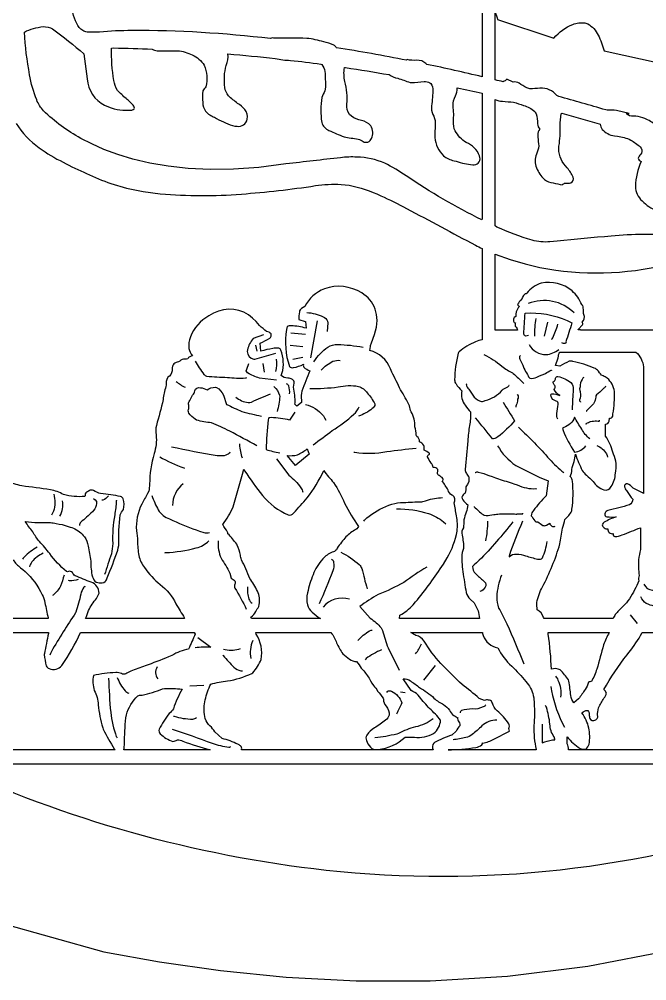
# Model space of a CAD drawing. Extents: x 0.5 to 38.1, y 1.1 to 53.1.
# Drawn here: x 15.34 to 26.46, y 1.13 to 18.17 of the extents above; entities that cross this region are included whole.
import ezdxf

# ---------------------------------------------------------------- set-up
doc = ezdxf.new("R2010")
doc.units = 0
doc.linetypes.add('0', pattern=[0])
doc.layers.add('1', color=7, linetype='0')

msp = doc.modelspace()

# ---------------------------------------------------------------- linework, layer by layer
at = {"layer": '1'}
for p, q in [((20.619118, 12.822021), (20.502769, 12.170547)), ((24.702492, 12.798767), (24.644318, 12.554459)), ((20.15377, 12.61261), (20.409714, 12.589355)), ((19.525558, 12.391586), (19.548813, 12.286896)), ((20.14212, 12.391571), (20.363174, 12.368317)), ((20.188667, 12.147278), (20.363174, 12.18219)), ((19.653511, 12.065857), (19.676788, 11.914612)), ((26.16832, 7.616013), (26.290474, 7.458939)), ((22.713165, 6.714401), (22.503746, 6.458481)), ((18.362183, 6.353775), (18.606499, 6.365387)), ((22.096558, 6.249069), (22.178009, 6.237427))]:
    msp.add_line(p, q, dxfattribs=at)
for points in [[(23.546387, 18.646118), (23.546385, 17.149538, 0.006045), (22.562767, 17.370438), (22.547096, 17.382627, 0.211543), (22.383499, 17.442261, -0.069748), (22.21608, 17.454117), (22.204657, 17.442688, 0.009766), (20.959976, 17.664841), (20.954445, 17.667816, 0.134204), (20.915405, 17.710953, 0.045617), (20.734436, 17.768295, 0.05137), (20.433609, 17.830658, 0.003913), (19.872118, 17.832367, 0.201459), (19.791664, 17.82634, 0.030292), (17.331388, 17.96953, 0.018765), (16.759972, 17.943481), (16.538712, 17.943497, -0.146328), (16.463589, 17.971657, -0.149394), (16.355316, 18.095993, -0.102092), (16.258347, 18.487305)], [(26.626965, 16.301161, 0.02351), (26.426714, 16.412117), (26.395298, 16.42408, 0.104333), (26.226952, 16.449627), (26.191727, 16.452738), (26.156708, 16.457642, 0.003576), (26.096222, 16.497589, -0.000793), (26.14856, 16.499374), (25.927666, 16.554596, 0.009634), (25.758987, 16.558014), (25.734184, 16.562424, 0.005074), (24.901201, 16.801147), (24.870499, 16.815552, 0.232575), (24.567741, 16.950516, -0.052815), (24.390854, 16.938248), (24.337166, 16.952301, -0.037127), (24.199394, 17.038057, 0.185652), (24.093422, 17.055054), (23.984451, 17.109543, -0.159944), (23.913635, 17.061569, -0.008895), (23.775917, 17.093948), (23.773071, 17.102432), (23.773071, 18.292358, -0.016517), (23.817818, 18.165283), (24.814445, 17.833069), (24.817688, 17.83374, -0.119499), (25.150223, 18.078461, -0.132718), (25.366203, 18.104645), (25.416496, 18.087021, -0.161392), (25.598783, 17.889076, -0.061492), (25.706062, 17.610016), (26.702255, 17.388626)], [(26.98243, 14.332306, 0.04537), (25.829741, 14.324442, 0.008458), (24.875982, 14.234956), (24.746025, 14.224762, -0.092514), (24.429596, 14.255188, -0.040833), (23.806763, 14.487381), (23.773071, 14.510162), (23.773071, 16.746628, 0.109577), (23.905546, 16.717974, 0.001116), (24.101683, 16.698061, -0.039351), (24.278168, 16.640442, -0.1288), (24.476662, 16.532455), (24.491379, 16.512848), (24.502457, 16.492081, -0.083828), (24.524975, 16.316359, 0.180703), (24.568039, 16.222549, 0.222951), (24.531313, 16.11903, 0.049505), (24.545208, 15.960608, -0.132798), (24.520203, 15.815659), (24.506592, 15.778458, 0.215049), (24.509624, 15.533381, 0.101855), (24.646975, 15.332128, 0.145356), (24.804623, 15.270056, -0.012929), (24.964539, 15.232086, -0.158068), (25.020767, 15.266708, 0.022111), (25.115829, 15.268387, 0.403644), (25.157539, 15.371475, 0.084572), (25.051407, 15.533722), (25.02179, 15.570038, -0.220005), (24.906181, 15.922882, 0.047602), (24.926382, 16.281986, -0.039814), (24.943695, 16.491196), (24.955826, 16.505613, -0.005267), (25.619102, 16.316877), (25.635147, 16.307602, 0.072629), (25.670502, 16.218216, 0.179433), (25.889542, 16.104691), (25.943443, 16.096802, -0.092589), (26.179489, 16.02829, -0.030083), (26.348133, 15.908551, -0.291121), (26.369621, 15.798035, 0.046227), (26.314575, 15.720139), (26.312317, 15.709183, 0.254192), (26.362358, 15.649155, 0.092859), (26.260597, 15.209115, 0.201165), (26.380033, 14.948924, 0.105704), (26.641327, 14.77507)], [(15.279469, 16.324387, 0.100912), (15.692595, 15.891807, 0.04336), (16.115896, 15.635556, 0.031443), (16.959229, 15.256943), (17.237877, 15.177292), (17.531914, 15.118332), (17.837158, 15.077911, 0.042584), (19.274792, 15.071506, 0.019602), (20.586288, 15.220107, -0.051982), (21.043266, 15.243546), (21.183792, 15.226898, -0.06652), (21.746983, 15.041462, -0.016338), (22.20475, 14.816879, 0.001121), (23.426544, 14.164474, -0.008885), (23.546387, 14.104156), (23.546387, 12.486603, 0.072992), (23.428202, 12.453226, 0.091071), (23.136711, 12.275055), (23.125069, 12.260895), (23.118439, 12.248703, 0.055704), (23.05584, 11.777786, 0.169414), (23.080629, 11.705605, 0.07919), (23.185921, 11.586426, 0.224737), (23.244066, 11.327335, 0.033597), (23.336777, 11.209961, -0.058414), (23.319128, 10.970296, 0.025162), (23.290245, 10.696884, -0.007006), (23.244553, 10.191635, 0.183752), (23.264303, 10.121357, 0.021418), (23.306427, 10.059097, -0.112604), (23.298172, 9.946518, 0.045337), (23.257294, 9.881973, -0.01726), (23.245445, 9.771469, 0.216643), (23.184868, 9.698105, 0.20458), (23.202806, 9.652127, 0.085072), (23.288902, 9.561798, -0.103164), (23.258797, 9.43434, 0.034862), (23.22113, 9.297729, -0.04069), (23.211395, 9.155884, 0.205272), (23.187294, 9.027527, -0.056363), (23.214813, 8.786917, -0.07297), (23.188011, 8.719421, 0.059861), (23.204102, 8.37866, 0.019455), (23.261784, 8.009549, 0.13828), (23.330841, 7.889053), (23.402367, 7.8255, -0.030354), (23.471106, 7.685833, -0.068841), (23.494766, 7.549744), (22.090057, 7.549744), (22.076363, 7.550278), (22.084389, 7.606323, 0.095386), (22.319534, 7.791809), (22.364372, 7.841904, 0.024383), (22.858391, 8.513718), (22.924332, 8.624573, 0.089194), (23.098883, 9.098119, 0.087967), (23.087629, 9.367547, -0.004123), (23.050575, 9.598982), (23.054779, 9.616165, 0.414698), (23.005245, 9.73736, -0.183983), (22.938665, 9.823318, 0.054954), (22.832077, 9.987701, 0.084832), (22.84687, 9.988373, 0.457924), (22.814171, 10.061632, -0.051718), (22.756111, 10.103271, -0.232137), (22.754768, 10.133574, 0.023125), (22.758087, 10.191864, 0.2706), (22.678253, 10.227722, 0.113113), (22.640743, 10.304891, -0.036378), (22.575609, 10.412448, -0.362177), (22.603058, 10.455353, 0.571639), (22.606857, 10.477676, 0.084128), (22.515388, 10.530212, 0.09625), (22.509262, 10.615662, 0.154713), (22.434242, 10.68132, 0.247057), (22.387012, 10.772343, -0.15154), (22.376343, 10.796829, 0.016556), (22.352997, 10.947067, 0.144969), (22.283363, 11.211871, -0.069734), (22.255424, 11.316223, 0.038041), (22.097214, 11.599457, 0.023365), (21.940056, 11.915039), (21.916908, 11.97261, 0.247526), (21.549919, 12.299332), (21.561424, 12.368317), (21.561417, 12.388077), (21.580986, 12.433517), (21.637047, 12.579407), (21.669426, 12.711716), (21.680557, 12.830948), (21.672829, 12.937637), (21.648682, 13.032288, 0.176343), (21.407845, 13.318448, 0.232082), (20.747408, 13.39192, 0.182474), (20.398048, 13.077927), (20.341675, 13.044113, 0.224843), (20.304571, 12.981147, 0.08086), (20.293381, 12.845276), (20.408707, 12.810684), (20.409706, 12.810272), (20.42128, 12.69458, 0.057825), (20.158485, 12.738159, 0.12855), (20.088943, 12.721588), (20.075203, 12.672363, 0.118625), (20.125305, 12.016251, 0.272717), (20.201416, 11.996231, 0.071463), (20.374802, 12.054214, 0.173142), (20.382912, 12.001755, 0.089129), (20.49054, 11.93811, 0.020714), (20.347876, 11.580869, 0.12271), (20.340256, 11.4208), (20.340631, 11.39975), (20.339081, 11.378754), (20.258469, 11.309631), (20.229248, 11.338867), (20.224564, 11.348282), (20.228134, 11.368866, 0.058654), (20.20031, 11.647034), (20.21093, 11.721542, 0.383102), (20.178963, 11.785978, 0.152505), (20.09824, 11.806553, -0.150944), (19.979378, 11.856339), (19.994675, 11.89093, 0.163782), (19.974609, 12.307266, 0.28231), (19.937141, 12.338984, 0.108669), (19.832361, 12.333937, 0.031294), (19.618607, 12.287201), (19.607018, 12.426086, 0.024254), (19.778162, 12.516508, 0.321258), (19.801598, 12.592957, 0.175184), (19.723312, 12.63588, -0.026618), (19.597084, 12.741928), (19.536049, 12.813904), (19.4748, 12.87326, 0.316668), (18.782429, 12.958877), (18.739609, 12.937205), (18.697842, 12.913568, 0.175459), (18.370211, 12.540295, 0.101533), (18.341377, 12.335892, 0.085119), (18.408653, 12.205521, 0.180975), (18.322775, 12.153273, -0.264516), (18.276859, 12.146816, 0.243804), (18.183586, 12.109859, -0.126128), (18.137449, 12.091468, 0.161953), (18.064796, 12.046158, 0.106848), (18.045883, 11.935897, -0.229455), (17.973213, 11.82341), (17.967346, 11.817139, 0.184256), (17.94339, 11.681931), (17.93692, 11.6595, 0.075875), (17.887894, 11.427567, -0.017577), (17.76779, 10.970987, 0.08973), (17.764273, 10.801353, -0.105652), (17.725922, 10.470749, 0.066652), (17.648134, 9.929952, -0.032498), (17.632576, 9.803543), (17.610271, 9.764935, -0.004061), (17.508011, 9.577068, 0.139831), (17.415098, 9.104169, -0.067678), (17.431362, 8.92387, 0.033561), (17.455368, 8.665741, 0.105552), (17.557077, 8.451758, 0.080432), (17.836782, 8.152547, -0.104172), (18.114574, 7.810952, 0.010848), (18.26899, 7.556534), (18.261848, 7.549855, -0.000048), (16.512249, 7.54984, 0.045558), (16.563271, 7.692841, -0.032612), (16.705236, 7.905569, 0.044738), (16.75177, 7.997055, 0.306816), (16.612518, 8.194321, -0.03156), (16.32723, 8.307838, -0.132936), (16.279163, 8.363228, 0.346393), (16.209801, 8.382538), (16.192581, 8.376251), (16.176758, 8.384277, -0.068367), (15.878091, 8.698998, 0.018178), (15.695473, 8.912491, -0.043956), (15.576996, 9.085876, -0.030177), (15.443062, 9.266769, 0.034253), (15.891036, 9.249504, -0.072561), (15.989395, 9.229828, -0.077144), (16.202003, 9.180832), (16.239273, 9.168243), (16.267879, 9.159923), (16.295752, 9.149397, -0.125705), (16.492973, 8.996331, -0.115871), (16.557423, 8.832931, -0.025333), (16.605225, 8.564148, 0.064914), (16.63401, 8.288773), (16.644516, 8.260956, 0.277509), (16.730873, 8.186696), (16.751488, 8.182783, 0.218432), (16.85891, 8.203324, 0.172257), (16.89415, 8.269318, 0.021875), (17.081619, 8.758835), (17.093178, 8.803345), (17.099792, 8.840682, -0.026574), (17.125099, 9.385284, -0.060965), (17.184792, 9.480011, 0.142843), (17.179668, 9.670631, 0.18617), (17.134529, 9.709397, 0.042664), (16.779755, 9.761581, -0.056705), (16.652748, 9.816598, 0.114054), (16.59314, 9.82312, -0.032028), (16.528799, 9.787819, 0.318311), (16.507828, 9.720627), (16.498703, 9.711014, -0.080292), (16.122162, 9.745453, 0.074736), (15.888687, 9.832001, 0.004535), (15.382659, 9.897583, -0.020873), (15.109269, 9.977031, 0.050255)], [(28.430183, 12.660843), (25.287071, 12.660843), (25.287071, 12.667877), (25.243629, 12.667877), (25.243553, 12.668015), (25.321945, 12.755112, 0.431303), (25.314743, 12.800247, 0.329453), (25.34816, 12.936249, -0.097339), (25.339481, 13.001, 0.035694), (25.330711, 13.095398, -0.296592), (25.311592, 13.111862, 0.105031), (25.138622, 13.355574, 0.230343), (24.592224, 13.492325, 0.140098), (24.334846, 13.313187), (24.322922, 13.303787, 0.285949), (24.279415, 13.271798, 0.052975), (24.23909, 13.198837, 0.068435), (24.172796, 13.11446, 0.484043), (24.20076, 13.08728, -0.28465), (24.183186, 13.053626, 0.19814), (24.144089, 12.903488), (24.109169, 12.886002, 0.080541), (24.097277, 12.815933, 0.184906), (24.111923, 12.797853), (24.135345, 12.790039, 0.106934), (24.128481, 12.728473, 0.264112), (24.153259, 12.710098), (24.169662, 12.660858), (23.774048, 12.660843), (23.773071, 12.66478), (23.773071, 14.008972), (24.042717, 13.910721), (24.307961, 13.832047), (24.56752, 13.77124, 0.107604), (26.819426, 13.822007, -0.148089)], [(20.432968, 12.973267, -0.085391), (20.726341, 12.896057, -0.170257), (20.801247, 12.819992), (20.805229, 12.787125), (20.793625, 12.635895)], [(24.365112, 12.566101, -0.120892), (24.314314, 12.553696, -0.306476), (24.284866, 12.585999, -0.021378), (24.306953, 12.961624, -0.121311), (25.051559, 12.829971), (25.132919, 12.787125, -0.008876), (25.028229, 12.449753, -0.754508), (25.013639, 12.424902, -0.140714), (24.955528, 12.432312)], [(24.772285, 12.493378), (24.783737, 12.506027), (24.796051, 12.525528, 0.035917), (24.888618, 12.763855)], [(19.665146, 12.577713), (19.481201, 12.508743, 0.110456), (19.382996, 12.312958), (19.379951, 12.282837, 0.406148), (19.498028, 12.147197), (19.513794, 12.147264), (19.886208, 12.251999)], [(20.560928, 12.100754, -0.094725), (20.810177, 12.358105, -0.14099), (20.982933, 12.404617, -0.044411), (21.433456, 12.356689)], [(24.379654, 12.406128, 0.280321), (24.677818, 12.225769, 0.143484), (24.903175, 12.318878)], [(18.455269, 12.112396, 0.043434), (18.611328, 11.875793, 0.147269), (18.657516, 11.843948, 0.00959), (19.026649, 11.822372, 0.049385), (19.347519, 11.813461), (19.362465, 11.816986), (19.374313, 11.821548)], [(20.688911, 11.949509, -0.094195), (20.898968, 12.108583, -0.126716), (21.026291, 12.124008)], [(23.57634, 12.227234, -0.063185), (23.892883, 12.019756, 0.056184), (24.08416, 11.90213), (24.096207, 11.893585, -0.01875), (24.281403, 11.715866)], [(24.222603, 12.205444), (24.216782, 12.204056, 0.340688), (24.213791, 12.147141, -0.05236), (24.275337, 12.00238), (24.285381, 11.983827, 0.036206), (24.345676, 11.873993), (24.361179, 11.846992, 0.204153), (24.390892, 11.80751, 0.186131), (24.510828, 11.82866, -0.007232), (24.665253, 11.891739, -0.013174), (24.767195, 11.952358, -0.4497), (24.772285, 11.943695)], [(19.897812, 11.774994), (19.596123, 11.809799, -0.080724), (19.385666, 11.901138), (19.368835, 11.91893), (19.361366, 11.93721, -0.048987), (19.40921, 12.065857)], [(24.885719, 11.079895, -0.157105), (24.869259, 11.181818, -0.039859), (24.892876, 11.344208, 0.395587), (24.856949, 11.401932), (24.823334, 11.415833, -0.277767), (24.761869, 11.510831, -0.265192), (24.781235, 11.532654, -0.103056), (24.920578, 11.498749, -0.117617), (24.820503, 11.606962, -0.408772), (24.839821, 11.637497, 0.214284), (24.821316, 11.687582, -0.083891), (24.801765, 11.736725), (24.804855, 11.744125, 0.299592), (24.846123, 11.808249, -0.35335), (24.887695, 11.837799, -0.110041), (25.116554, 11.730495, -0.228643), (25.157608, 11.608002, -0.005823), (25.137398, 11.26207), (25.138756, 11.245667)], [(25.348145, 11.821548, 0.255133), (25.31765, 11.784607, 0.194865), (25.279785, 11.655557, -0.107458), (25.268898, 11.620468), (25.269188, 11.614319, -0.154243), (25.279167, 11.560898, -0.208711), (25.268829, 11.422839, 0.339707), (25.284859, 11.391083), (25.287071, 11.385284)], [(19.548815, 10.611663, 0.004227), (19.067524, 10.869464, 0.013402), (18.746124, 11.018814, -0.071271), (18.481438, 11.066833), (18.456131, 11.079712, -0.089299), (18.344109, 11.189735, -0.218277), (18.342272, 11.273277, 0.141729), (18.337168, 11.349634, -0.185714), (18.361637, 11.410699, 0.007226), (18.410309, 11.507538, 0.175653), (18.447519, 11.582635, -0.387215), (18.549261, 11.639156, -0.103489), (18.665886, 11.601318, -0.159895), (18.814384, 11.648773), (18.834763, 11.643661, -0.152272), (18.955383, 11.507706), (19.013702, 11.344559, 0.020429), (19.283875, 11.219772, 0.018397), (19.630249, 11.135162)], [(19.851295, 11.658676, -0.136401), (19.95356, 11.506592), (19.956001, 11.484177, -0.042129), (19.909454, 11.216599)], [(20.130508, 11.530701, 0.089604), (20.114817, 11.673787, 0.241799), (20.072319, 11.7052)], [(20.491135, 11.623764, 0.030395), (20.989067, 11.652145, -0.109222), (21.350399, 11.662643, -0.178039), (21.506519, 11.548207, -0.042262), (21.643768, 11.351379, -0.222729), (21.595123, 11.26825, -0.086405), (21.352028, 11.135162)], [(23.274918, 11.700104), (23.261513, 11.695969, 0.121875), (23.307957, 11.613185, -0.009311), (23.401398, 11.473547, 0.149068), (23.533125, 11.396538, 0.169575), (23.599731, 11.413665, 0.163376), (23.896633, 11.594923, -0.1387), (23.985983, 11.648256, 0.135388), (24.024582, 11.680817), (24.01545, 11.679825)], [(25.732056, 11.66449, -0.117266), (25.688332, 11.620667, -0.059749), (25.569145, 11.512939, 0.21151), (25.558849, 11.470191, -0.203637), (25.465778, 11.30027, 0.038635), (25.395531, 11.229538), (25.392967, 11.22142), (25.400497, 11.219498)], [(19.176544, 11.472534, 0.146536), (19.393967, 11.376984), (19.423714, 11.378571), (19.453041, 11.385436, -0.005959), (19.793121, 11.530701)], [(24.164284, 11.517624), (24.168787, 11.510811, -0.422637), (24.170097, 11.436523), (24.167885, 11.427002, -0.146431), (24.147234, 11.329559, 0.104121), (24.144005, 11.294617)], [(20.409714, 11.344574, -0.167903), (20.728119, 11.140823), (20.750946, 11.104935), (20.770332, 11.065369)], [(20.545792, 10.62851, 0.005914), (20.8862, 10.878845, 0.046995), (21.268867, 11.168152, 0.102723), (21.363648, 11.298035)], [(23.915733, 11.384338, 0.006945), (24.120117, 11.054794, -0.044934), (23.824121, 10.765804, -0.089637), (23.745811, 10.73111), (23.729355, 10.735749, -0.006716), (23.428619, 11.10608)], [(20.223564, 11.204956), (20.130608, 11.065521, 0.032504), (19.801651, 11.110016), (19.777672, 11.108353), (19.762215, 11.10379), (19.755585, 11.094299), (19.750359, 11.071121, 0.0189), (19.71183, 10.541824, 0.012402), (19.956001, 10.482224)], [(25.452858, 10.730896, -0.095867), (25.309122, 10.906366, -0.0059), (25.182426, 11.114717, -0.235773), (24.991539, 10.935165), (24.966011, 10.924026), (24.977959, 10.883728, 0.050856), (25.181831, 10.49614, 0.200542), (25.383056, 10.608734)], [(24.190605, 10.937378, -0.024985), (24.736357, 10.374122, 0.036113), (24.993317, 10.134674)], [(25.391777, 10.992647, -0.996291), (25.390091, 11.00491, -0.019106), (25.466888, 11.042694, 0.000575), (25.573326, 11.052994), (25.599518, 11.047104, 0.504717), (25.627365, 11.062454)], [(19.071831, 10.495316, -0.190142), (19.025524, 10.454494, -0.143088), (18.909874, 10.429413), (18.878456, 10.429779), (18.843323, 10.432266, -0.016059), (18.036461, 10.588379)], [(19.292892, 10.39061, -0.044956), (19.244812, 10.631744), (19.246338, 10.646545)], [(23.818344, 10.611633, 0.116186), (24.139, 10.263092, 0.026849), (24.715996, 9.986252), (24.678719, 9.723557, 0.039227), (24.451973, 9.461792, 0.128398), (24.413788, 9.370941, -0.017951), (24.475515, 9.277373, 0.247115), (24.518845, 9.262482), (24.529114, 9.261322, -0.034245), (24.618877, 9.199693, 0.256472), (24.685089, 9.205154), (24.742783, 9.237488, 0.52782), (24.840805, 9.188354)], [(25.575005, 10.617477, -0.162512), (25.748955, 10.467529), (25.760292, 10.439026), (25.766953, 10.408051)], [(17.827057, 10.413879, 0.035888), (18.254578, 10.218338), (18.269127, 10.21611)], [(21.270592, 10.495316), (21.278198, 10.496674), (21.288666, 10.496811, 0.086392), (21.851233, 10.50756, -0.015309), (22.375763, 10.565125)], [(19.897812, 10.378967), (20.118874, 10.08815, -0.067351), (20.329712, 9.867538, -0.103814), (20.363175, 9.78566)], [(23.419884, 10.137573), (23.425316, 10.136673, -0.28624), (23.475544, 10.142361, -0.054035), (23.66367, 10.085088), (23.721178, 10.063212), (23.778229, 10.040176), (23.83111, 10.024433, 0.002194), (24.108442, 9.937134), (24.167248, 9.915557, 0.12843), (24.496132, 9.850865, -0.341806), (24.501808, 9.840912)], [(15.947075, 9.751831, -0.147944), (15.944016, 9.44957), (15.928558, 9.415604), (15.908287, 9.383362)], [(16.916748, 9.722733, -0.149977), (16.817154, 9.645279), (16.800392, 9.645172)], [(17.687447, 9.727493, 0.036499), (17.801643, 9.472683, 0.171913), (18.000385, 9.312992), (18.059544, 9.28761, 0.030761), (18.53377, 9.097512), (18.607162, 9.075897, 0.178214), (18.711197, 9.076019)], [(16.654938, 9.674256, -0.41386), (16.700048, 9.548914, -0.136636), (16.633636, 9.441437, -0.006213), (16.427977, 9.254111, 0.121921), (16.402817, 9.199127)], [(17.062202, 9.645172), (17.05899, 9.639542), (17.056808, 9.633759, -0.039122), (17.028553, 9.385284, 0.048381), (16.993013, 8.878203, -0.044716), (16.971069, 8.694061, 0.006048), (16.848877, 8.326401)], [(21.445099, 9.273773, -0.101179), (21.501768, 9.331585), (21.540283, 9.362996, -0.083512), (21.942301, 9.575859, -0.06186), (22.151043, 9.605489, -0.012017), (22.471746, 9.616787, 0.086344), (22.557388, 9.642746, -0.060784), (22.841118, 9.692596)], [(22.026764, 9.494827, -0.075491), (22.592653, 9.409717, -0.080787), (22.860786, 9.26355), (22.899277, 9.227249)], [(23.402443, 9.535553), (23.404716, 9.529587, 0.042475), (23.560356, 9.390106), (23.578331, 9.381683, 0.110325), (23.717037, 9.386481), (23.748274, 9.391052, 0.058346), (23.84882, 9.405252, -0.066888), (23.906586, 9.404678, -0.000713), (24.120005, 9.404465, 0.142091), (24.161339, 9.399805), (24.165894, 9.403885, 0.005584), (24.264847, 9.406631), (24.266235, 9.413391)], [(24.085899, 9.262146, -0.028444), (23.492043, 8.580002), (23.445328, 8.537323), (23.40239, 8.501816), (23.375282, 8.47229, 0.199229), (23.42347, 8.343994, 0.021214), (23.569092, 8.216644, -0.270619), (23.610565, 8.128586, -0.12808), (23.53908, 8.037351, -0.122947), (23.504234, 8.029007)], [(24.260406, 9.273772, 0.02237), (24.021767, 8.655823), (24.020721, 8.643646), (24.025017, 8.64299, -0.236595), (24.154072, 8.689493, -0.087666), (24.313568, 8.659241, 0.008252), (24.526199, 8.60035, 0.111953), (24.598579, 8.608124), (24.613991, 8.621307, 0.053206), (24.699425, 8.915192)], [(17.920113, 8.715378), (17.928642, 8.716995, 0.052811), (18.474838, 8.798813, 0.131291), (18.69957, 8.924789)], [(18.862442, 8.924789, 0.114533), (18.915047, 8.615982, -0.032352), (19.071892, 8.354462), (19.094963, 8.262253, -0.105027), (19.158337, 8.214684, -0.250528), (19.15794, 8.158646, 0.164357), (19.16082, 8.089417, -0.024786), (19.362686, 7.714905)], [(15.656174, 8.811264, 0.067937), (15.427071, 8.643555), (15.40831, 8.620575), (15.394371, 8.597916)], [(15.762833, 8.704575, 0.12253), (15.560593, 8.552368, 0.107546), (15.520432, 8.462173)], [(21.037926, 8.727005, -0.054255), (21.365858, 8.505116, -0.093662), (21.410187, 8.436188, 0.009127), (21.503258, 8.075531)], [(15.229546, 8.588257, 0.083384), (15.358604, 8.449883), (15.39914, 8.415651), (15.440704, 8.382675, -0.098665), (15.740799, 7.968475, -0.122627), (15.791962, 7.829514, 0.002039), (15.847939, 7.558167), (15.846611, 7.549744), (13.976936, 7.549744)], [(20.875046, 8.599029, -0.261969), (20.911173, 8.541714, -0.142904), (20.897087, 8.393616, -0.015698), (20.654015, 7.807953)], [(22.56192, 8.459427, 0.024195), (22.153198, 8.189468, -0.030484), (21.702629, 7.972885, 0.046997), (21.376175, 7.760437), (21.560547, 7.553009, -0.074485), (21.752411, 7.381134), (21.766968, 7.358185), (21.777641, 7.335372, 0.027586), (21.875603, 7.028381), (22.073296, 6.632965)], [(16.131325, 8.316711), (16.131874, 8.31752, -0.036513), (16.066, 8.121783, -0.115603), (15.936981, 7.96228), (15.927681, 7.957947)], [(16.383438, 8.239136, -0.090419), (16.227921, 8.215591), (16.208893, 8.219757)], [(23.888145, 8.319839, 0.076086), (23.801792, 7.933102, 0.091707), (23.83651, 7.734436, -0.028829), (23.980778, 7.45159, -0.016043), (24.28064, 6.742723)], [(16.509499, 8.113098, 0.394558), (16.483025, 8.103561, 0.102679), (16.428352, 7.980331, -0.021892), (16.341988, 7.660706), (16.336777, 7.650774, 0.017896), (15.906822, 6.966248), (15.889084, 6.928711), (15.879204, 6.901001)], [(19.385963, 8.110413, 0.128559), (19.408722, 7.892288, 0.130984), (19.467392, 7.819595)], [(26.412628, 8.156967, 0.289235), (26.562164, 8.053436, -0.025162), (27.060196, 8.03096, -0.129861), (27.18071, 7.99382), (27.186813, 7.980377), (27.180435, 7.965027, -0.074347), (27.114258, 7.9133, -0.040834), (26.744171, 7.7556, -0.130523), (26.454618, 7.817499, -0.154176), (26.360275, 7.930115)], [(21.340385, 7.156479, -0.089975), (21.549263, 7.33075), (21.573715, 7.339493), (21.596329, 7.342621)], [(14.040115, 7.299744), (15.857643, 7.299744), (15.855964, 7.285645, 0.006461), (15.781776, 6.926422), (15.781021, 6.91095, 0.045693), (15.816088, 6.707325, 0.239921), (15.868233, 6.665131, 0.363728), (16.091782, 6.717377, 0.041131), (16.42469, 7.299728), (18.428612, 7.299744), (18.437996, 7.298462), (18.455246, 7.272842, -0.002879), (18.340103, 7.007889, 0.093144), (18.043159, 6.893066), (17.981499, 6.868162, -0.016419), (17.570444, 6.711761, 0.007434), (17.312683, 6.616287, 0.038656), (17.224438, 6.566619, -0.23135), (17.150385, 6.572503, 0.104223), (17.046898, 6.591003, 0.045514), (16.652054, 6.539886, 0.129621), (16.667801, 6.275726, -0.126042), (16.737574, 6.019059, 0.046136), (16.816681, 5.611542), (16.826195, 5.586746, 0.027057), (17.021904, 5.238312), (17.035591, 5.221848), (17.004471, 5.221344), (14.141129, 5.221344)], [(18.501793, 7.214645), (18.734474, 7.040161, 0.054796), (18.455269, 7.028503)], [(28.898849, 5.221359), (25.123344, 5.221344), (25.073814, 5.223404, 0.134249), (25.051498, 5.330032), (25.051498, 5.452164, 0.085132), (25.281591, 5.246902, 0.159791), (25.381294, 5.233429, 0.203943), (25.438644, 5.323685, 0.105277), (25.432684, 5.608369, 0.118921), (25.313301, 5.874695, -0.188797), (25.411674, 5.920929), (25.416832, 5.918365, -0.204596), (25.442438, 5.829148, 0.100415), (25.462486, 5.756836, 0.376344), (25.584835, 5.774237, 0.201634), (25.590382, 5.829408, -0.081024), (25.60656, 5.964447), (25.631336, 6.010903, -0.030214), (25.730457, 6.176446, 0.091024), (25.747375, 6.226273, 0.098854), (25.70314, 6.289597, -0.043858), (26.114616, 6.904694, 0.030278), (26.353085, 7.24674), (26.382896, 7.299744), (27.916161, 7.299744)], [(18.955498, 7.005249, 0.124305), (19.230011, 7.005263), (19.25798, 7.016891)], [(21.759201, 6.993607, 0.063781), (21.486969, 6.838058), (21.468346, 6.819107)], [(18.943878, 6.900543), (18.953934, 6.891541, 0.030139), (19.141792, 6.686073, 0.111328), (19.266479, 6.622177), (19.292892, 6.621353)], [(16.91964, 6.493363, 0.014673), (16.957806, 5.884386, 0.051441), (17.057716, 5.455109), (17.064392, 5.443054), (17.070854, 5.434723)], [(17.070854, 6.505005, 0.079829), (17.213989, 6.26799, 0.128904), (17.280273, 6.225784)], [(24.842087, 6.528259, -0.086711), (24.887043, 6.457961, -0.15131), (24.935158, 6.155991)], [(24.760651, 6.342102), (24.767998, 6.305379), (24.775738, 6.268736, 0.079464), (25.004967, 5.620834)], [(21.852272, 6.237427, -0.391469), (21.916077, 6.266876), (21.936905, 6.260727, -0.199417), (22.119743, 6.05162, 0.032718), (22.026764, 5.853531)], [(23.608932, 6.016373, -0.187999), (23.564219, 5.981385, -0.127693), (23.368347, 5.945549, 0.059439), (23.179424, 5.91825, 0.269632), (23.15522, 5.87677)], [(24.609421, 5.679001), (24.609421, 5.343185, -0.046169), (24.791641, 5.39975), (24.812248, 5.401108), (24.830444, 5.399811, 0.18132), (24.818359, 5.449966, -0.139195), (24.745333, 5.678051, 0.047365), (24.684242, 5.975632), (24.675949, 5.993134), (24.66758, 6.00473)], [(18.071373, 5.818619), (18.081764, 5.817322, 0.069689), (18.412083, 5.765083, 0.145525), (18.478531, 5.795364)], [(22.678253, 5.772095, -0.106092), (22.359959, 5.626795, 0.056504), (22.057991, 5.50943), (22.029404, 5.49968, -0.033867), (21.642853, 5.434723)], [(23.806694, 5.748825, 0.197613), (23.540283, 5.644379, -0.025873), (23.364941, 5.493179, -0.132566), (23.255501, 5.43946, -0.048922), (23.027267, 5.399811)], [(18.04808, 5.585953, -0.016163), (18.755484, 5.338625, 0.053905), (19.055412, 5.26828, 0.214461), (19.084526, 5.276428), (19.083473, 5.283463)]]:
    msp.add_lwpolyline(points, format="xyb", dxfattribs=at)
for points in [[(15.427666, 17.943497, -0.086576), (15.760637, 18.038462, -0.137988), (15.927666, 17.999039, -0.021553), (16.483223, 17.554596), (16.538452, 17.112808), (16.551384, 17.037628, 0.262547), (16.916906, 16.617567, 0.12172), (17.335594, 16.560898), (17.358841, 16.568741, 0.475711), (17.368774, 16.626617, 0.081756), (17.230846, 16.762419, -0.023232), (17.07782, 16.907761, -0.091401), (17.013596, 17.085892, -0.045389), (16.974472, 17.658081), (17.013823, 17.661407, -0.005288), (17.694786, 17.639923, 0.115967), (17.781578, 17.610184, 0.002494), (18.142763, 17.611082, -0.101801), (18.40337, 17.536337, -0.142736), (18.615501, 17.355164, -0.173087), (18.644859, 16.974411, 0.044461), (18.594345, 16.900696, 0.08383), (18.589966, 16.693283, 0.15296), (18.639572, 16.53801, 0.112529), (18.798103, 16.4319, 0.049633), (19.120148, 16.28627), (19.160706, 16.276932), (19.199905, 16.271851, 0.405954), (19.378281, 16.397169, 0.236986), (19.336405, 16.570938, 0.086972), (19.209169, 16.67857, -0.033779), (19.044434, 16.814487, -0.164105), (18.984175, 16.959755, -0.099163), (19.004425, 17.352066, 0.139464), (19.036942, 17.554367, -0.007604), (19.875748, 17.474045, 0.053987), (20.145477, 17.440948, -0.010947), (20.683167, 17.374908), (20.699318, 17.36853, -0.161662), (20.754673, 17.242956, -0.048437), (20.762016, 17.105606, -0.064184), (20.759537, 16.930262), (20.753151, 16.90033, 0.019526), (20.703812, 16.784637, 0.081236), (20.699528, 16.340477, 0.231757), (20.828262, 16.198364, 0.019311), (21.094681, 16.087479, 0.014936), (21.345959, 16.045898, -0.118803), (21.433516, 16.002077, 0.473984), (21.581081, 16.05578, 0.273616), (21.567848, 16.280869, 0.160458), (21.406754, 16.373749), (21.359512, 16.388, -0.15071), (21.191818, 16.482834, -0.17788), (21.146317, 16.666901, 0.089786), (21.10816, 17.064863, -0.080013), (21.101173, 17.312134), (21.121597, 17.312622, -0.006932), (21.892548, 17.187805, 0.118645), (22.046913, 17.123413, -0.005584), (22.26545, 17.050156), (22.287308, 17.047409, 0.021865), (22.516033, 17.065882, -0.105804), (22.617363, 17.044846), (22.63372, 17.032379, -0.184174), (22.671432, 16.90036, -0.006035), (22.644588, 16.594088, 0.138415), (22.687035, 16.449406, -0.129029), (22.712034, 16.296446, 0.011191), (22.705912, 16.074732, 0.189488), (22.86141, 15.748984, 0.131131), (23.045738, 15.662964), (23.085396, 15.652695, 0.060039), (23.377396, 15.589127), (23.402191, 15.590302, 0.563017), (23.496084, 15.745972, 0.228372), (23.259483, 15.984833, -0.116227), (23.065657, 16.190077, -0.135282), (23.035233, 16.357437, 0.051333), (23.0285, 16.63378, -0.143989), (23.072813, 16.809467, 0.110553), (23.10009, 16.951859), (23.103386, 16.954805, -0.004344), (23.546379, 16.85733), (23.546387, 14.628525), (23.538849, 14.613663, -0.035085), (22.196022, 15.394424, 0.045028), (21.815639, 15.616537, 0.101778), (21.324831, 15.726881, 0.040598), (21.032593, 15.71611, -0.000452), (20.065714, 15.605735), (19.584663, 15.544754), (19.136131, 15.512939), (18.719315, 15.50737), (18.333389, 15.525162), (17.977562, 15.56337), (17.651009, 15.619095), (17.352913, 15.689453), (17.082474, 15.771484), (16.838882, 15.86232), (16.621315, 15.959045), (16.428963, 16.058746, -0.067447), (15.767138, 16.546801, -0.098948), (15.646445, 16.741028, -0.060761), (15.520556, 17.185551, -0.032041)], [(24.966499, 9.149124, 0.034634), (25.010605, 9.304977, 0.124401), (25.131195, 9.458633), (25.136887, 9.486191, 0.051147), (25.147533, 9.98389, 0.139396), (25.106125, 10.064331, 0.121984), (25.131958, 10.187668, -0.043603), (25.178284, 10.331039, -0.029046), (25.199814, 10.460403, 0.040646), (25.318985, 10.173218, 0.074678), (25.392998, 10.088836, 0.006445), (25.510201, 9.978546, 0.155109), (25.703165, 9.827825, 0.334845), (25.832642, 9.885696, 0.135816), (25.906509, 10.125534, 0.170455), (25.874847, 10.463058), (25.862328, 10.497467, 0.074708), (25.732056, 10.783249), (25.732056, 10.992645, 0.370848), (25.793137, 11.044983), (25.801857, 11.097351, 0.233851), (25.861725, 11.132797), (25.86293, 11.140991), (25.86293, 11.175858, 0.055461), (25.889482, 11.572808, 0.188982), (25.762524, 11.806945, 0.09433), (25.686998, 11.846862, -0.148997), (25.606909, 11.930243, 0.147255), (25.53138, 11.987335, 0.053244), (25.154694, 12.103088, 0.169303), (25.088852, 12.109329, 0.007124), (24.920616, 12.022232), (24.843277, 12.034119), (24.89444, 12.170563, -0.113171), (24.918121, 12.271957), (26.269363, 12.271957, -0.17325), (26.407494, 12.008087), (26.407495, 9.76593, 0.001835), (26.221987, 9.860565, 0.107449), (26.118744, 9.936458, 0.654608), (26.074293, 9.868395, 0.103043), (26.11528, 9.799484, 0.049345), (26.214844, 9.663498, -0.303842), (26.156677, 9.564606, -0.026428), (25.772774, 9.465729, 0.113112), (25.723492, 9.420877, 0.34474), (25.739403, 9.355911), (25.751915, 9.352097, 0.047335), (25.91819, 9.34938, 0.053149), (25.707161, 9.253693), (25.687958, 9.238312), (25.676262, 9.223526), (25.673897, 9.209778, 0.419538), (25.772766, 9.139984, 0.522791), (25.865829, 9.052719), (25.866524, 9.045853, 0.488314), (25.896637, 9.001144, 0.103005), (26.028839, 9.030273, -0.004906), (26.351929, 9.156921), (26.351944, 8.77095, 0.02286), (26.315681, 8.589218, 0.022566), (26.325386, 8.31401, 0.071055), (26.319557, 8.215118, -0.049563), (26.247597, 8.059723, -0.097164), (26.037249, 7.761005, 0.031509), (25.904688, 7.6175, 0.051905), (25.867661, 7.549759), (24.642296, 7.549744), (24.63414, 7.56897, 0.201719), (24.519287, 7.703232, 0.002708), (24.511749, 7.834229, -0.066044), (24.613075, 8.109344, 0.046874), (24.924156, 8.870239, -0.012216)], [(20.235039, 10.262848), (20.083961, 10.437149, 0.080858), (20.268547, 10.448227, 0.03435), (20.443161, 10.555161), (20.479156, 10.461365), (20.478424, 10.459518), (20.239479, 10.266113)], [(19.332443, 10.166595, 0.023804), (19.651016, 9.730453, 0.120685), (20.107315, 9.386383, 0.204796), (20.156515, 9.383926, 0.11617), (20.20507, 9.420975, 0.007119), (20.443344, 9.685608, 0.056286), (20.735344, 10.169373, 0.016559), (20.909325, 9.958847, -0.048353), (21.105034, 9.59082, 0.030215), (21.35202, 9.18071, -0.185716), (21.282288, 9.112736, 0.099866), (21.111792, 8.973493, 0.056163), (20.958851, 8.768194, -0.180078), (20.884495, 8.723003, 0.127137), (20.717827, 8.604669, 0.104778), (20.545897, 8.3241, 0.039705), (20.447582, 8.004899, 0.10952), (20.445301, 7.793613, 0.146501), (20.529861, 7.662308, 0.090016), (20.678734, 7.549835), (20.669266, 7.549744), (19.466881, 7.549744), (19.451736, 7.549973), (19.444382, 7.574417, 0.133463), (19.53121, 7.674089, -0.002683), (19.583107, 7.76236), (19.590183, 7.79447, 0.175348), (19.558607, 8.032598, 0.065211), (19.422882, 8.258957, 0.028484), (19.275391, 8.590841, -0.080682), (19.257263, 8.672165, 0.044245), (19.203194, 8.850632), (19.193932, 8.865509, 0.017638), (19.037231, 9.052368, 0.091439), (19.030792, 9.077484, 0.002391), (18.944206, 9.216049, 0.071567), (19.126747, 9.529083, -0.000883), (19.31617, 10.192801, 0.009465)], [(23.003212, 5.480972, 0.043495), (22.698654, 5.351318), (22.68663, 5.341003, 0.284033), (22.674911, 5.221344), (19.278915, 5.221344), (19.276482, 5.22319), (19.278595, 5.232375, 0.328403), (19.258087, 5.289439, 0.090383), (19.213425, 5.320862, 0.045668), (18.931862, 5.423416), (18.804214, 5.539474), (18.78581, 5.567445, 0.073252), (18.692335, 5.67262, -0.159699), (18.626385, 5.813668, -0.116934), (18.634407, 6.10835, -0.063316), (18.733917, 6.387482, -0.034035), (19.029343, 6.441611, 0.06698), (19.460487, 6.573868), (19.478485, 6.586014, 0.069477), (19.626823, 6.823883, 0.189455), (19.537178, 7.272888), (19.52961, 7.297119), (19.532059, 7.299728), (20.843834, 7.299744), (20.86335, 7.298416, -0.091661), (20.964449, 7.1197, 0.054608), (21.072662, 6.924057, -0.031379), (21.192131, 6.827911, 0.112644), (21.317139, 6.784164), (21.36364, 6.726028), (21.398491, 6.667938), (21.444885, 6.621536, -0.05423), (21.565315, 6.443286), (21.590614, 6.400972), (21.616014, 6.358717, -0.09418), (21.691002, 6.2621, -0.024843), (21.791512, 6.136948), (21.792648, 6.11911, 0.228988), (21.842987, 5.996291, -0.186156), (21.89595, 5.833481, -0.135588), (21.832008, 5.749541, -0.063086), (21.632391, 5.611328, 0.103172), (21.498741, 5.483536, 0.252994), (21.493799, 5.384863), (21.504267, 5.360183, 0.153842), (21.590622, 5.24761, 0.188659), (21.700016, 5.228611, 0.164187), (22.17849, 5.446335), (22.344872, 5.446304, 0.164479), (22.682632, 5.513794, 0.234304), (22.806206, 5.748734, 0.042959), (22.612883, 5.951955, -0.015961), (22.432137, 6.159079), (22.409088, 6.193115, 0.087982), (22.2827, 6.272324), (22.143158, 6.481613, -0.16849), (22.273144, 6.441763, -0.034284), (22.433784, 6.323746, -0.074172), (22.689955, 6.136818, 0.066238), (22.861225, 6.023672, -0.107909), (22.962816, 5.921626, 0.007281), (23.031597, 5.827423, 0.353974), (23.042343, 5.829834, -0.083187), (23.117855, 5.7811, 0.292581), (23.104485, 5.775757, 0.075281), (23.141132, 5.698211, -0.148689), (23.148788, 5.648743, 0.115916), (23.084831, 5.550537), (23.004547, 5.48172)], [(22.282372, 7.299744), (23.547256, 7.299744), (23.552361, 7.283222), (23.557886, 7.266835), (23.563828, 7.250595, 0.295003), (23.821251, 7.031433, 0.092465), (24.069094, 6.705073, -0.029866), (24.318527, 6.429901, -0.154256), (24.448822, 6.183365), (24.458183, 6.141449), (24.464581, 6.045311, -0.03584), (24.461788, 5.649764, 0.067061), (24.501808, 5.225296), (24.500328, 5.221344), (22.940933, 5.221344, 0.034221), (23.430927, 5.263036, 0.099973), (23.539928, 5.30935, 0.117899), (23.552578, 5.342576), (23.554895, 5.341874, 0.087573), (23.748535, 5.411438), (24.02774, 5.551041), (24.016098, 5.597565, 0.261915), (24.014425, 5.683205, 0.073997), (23.808346, 5.914893, -0.123909), (23.727142, 6.051268), (23.717873, 6.066517, 0.282121), (23.658524, 6.10301, 0.117904), (23.58567, 6.097809), (23.492599, 6.132721, 0.012704), (23.188911, 6.380476), (23.143112, 6.420256, -0.011336), (22.812599, 6.750952, -0.048687), (22.516289, 7.150054, 0.181974), (22.37072, 7.247971, -0.005285)], [(24.715492, 7.299744), (25.79541, 7.299744, 0.036465), (25.695473, 7.082047, -0.005067), (25.577452, 6.653202, -0.037505), (25.482262, 6.430115, 0.178803), (25.430229, 6.418365, -0.07134), (25.368961, 6.28989, -0.02863), (25.254166, 6.126099), (25.171051, 6.055283, -0.14818), (25.116936, 6.182404, 0.007404), (25.081833, 6.440018), (25.075447, 6.46022, 0.044385), (24.929642, 6.638474, 0.210966), (24.772194, 6.648758, 0.027558), (24.714958, 7.26973)], [(17.199265, 5.264984, -0.009724), (17.219116, 5.730585), (17.226297, 5.786548), (17.235527, 5.842209, -0.129031), (17.441135, 6.178247, -0.226863), (17.499817, 6.189607), (17.516624, 6.191299, 0.037498), (17.877342, 6.29982), (17.912674, 6.308365, -0.039323), (18.222534, 6.295593, 0.036407), (18.068863, 5.950363, -0.117617), (17.994171, 5.868103, 0.047176), (17.817274, 5.585283, 0.284123), (17.837791, 5.504852, 0.121219), (18.06105, 5.370316, 0.128056), (18.13958, 5.39769, -0.152516), (18.239944, 5.375778, 0.031398), (18.719795, 5.221344), (17.190781, 5.221344), (17.188202, 5.224884, 0.135272)], [(29.180084, 4.340012, -0.007866), (28.983223, 3.999038, -0.109911), (20.77544, 3.085366, -0.081277), (14.034158, 4.971344), (29.514168, 4.971344, -0.010436)]]:
    msp.add_lwpolyline(points, format="xyb", close=True, dxfattribs=at)
msp.add_lwpolyline([(14.976723, 2.163818), (16.833984, 1.644196), (17.824043, 1.466202), (18.905357, 1.311447), (20.070412, 1.194168), (21.311707, 1.128601), (22.621742, 1.128983), (23.993004, 1.209625), (25.417992, 1.384674), (26.889198, 1.668457)], dxfattribs=at)
for centre, radius, start, end in [((24.642351, 12.433487), 0.751186, 44.987346, 112.148633), ((27.065367, 12.520148), 2.595768, 172.286286, 179.242628), ((19.417673, 12.061661), 0.487713, -16.121019, 10.110562), ((18.563137, 12.265197), 0.679604, -130.930748, -114.550797), ((18.541258, 9.549266), 0.48737, 127.30995, 179.561733), ((15.754449, 9.55749), 0.356409, -32.886692, 12.635216), ((22.016558, 9.260327), 1.627342, -11.899032, 0.47341), ((21.057819, 7.48175), 0.42827, 72.143667, 141.252146), ((19.910042, 6.949603), 0.478099, 154.360566, -167.039764), ((21.860699, 7.344587), 0.656136, -39.888109, -22.046789), ((17.941887, 6.595089), 0.187796, 149.236038, -142.871723)]:
    msp.add_arc(centre, radius, start, end, dxfattribs=at)

doc.saveas('drawing.dxf')
